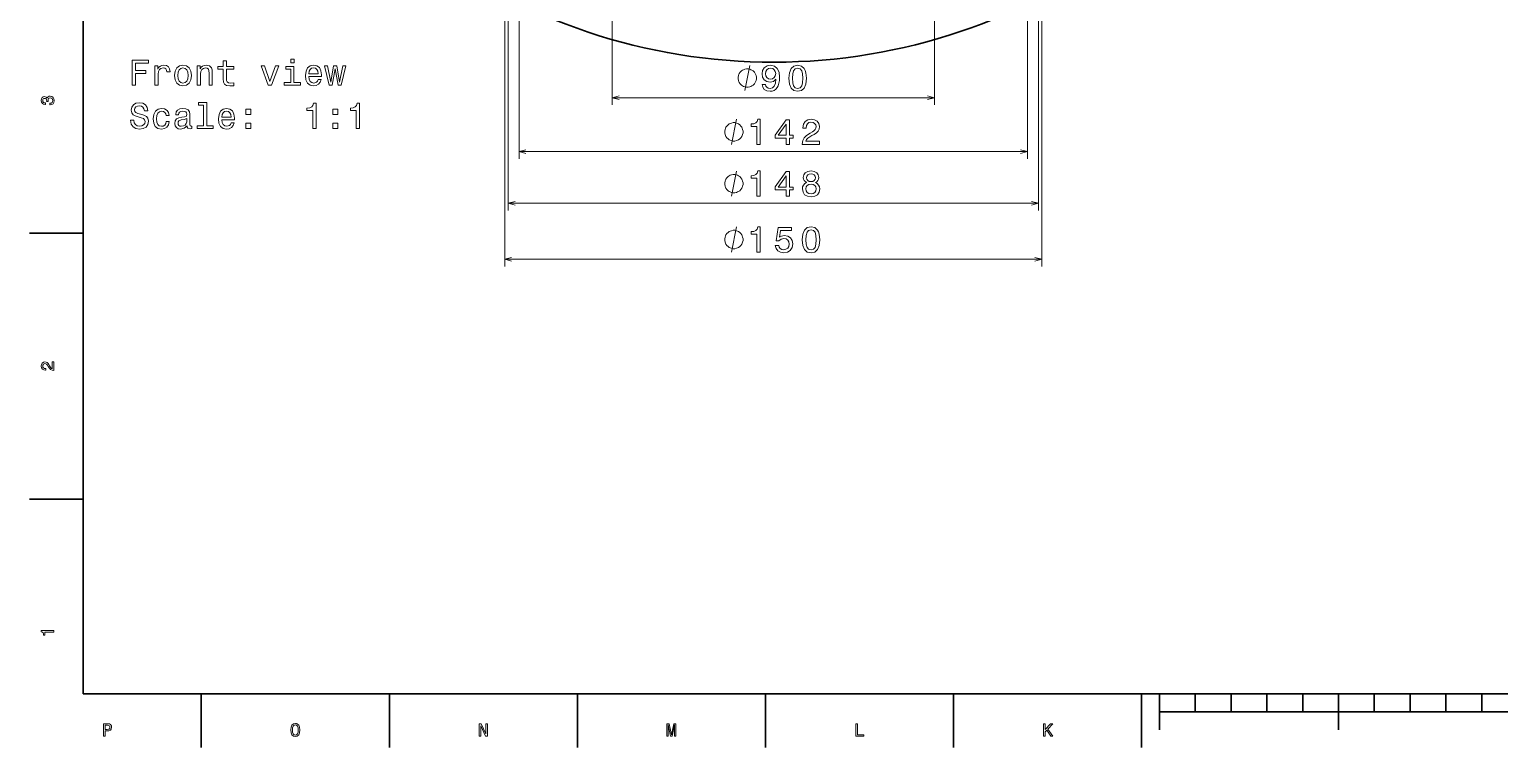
# Model space of a CAD drawing. Extents: x 0 to 841, y 0 to 594.
# Drawn here: x 5 to 415.5, y 5 to 205.5 of the extents above; entities that cross this region are included whole.
import ezdxf

# ---------------------------------------------------------------- set-up
doc = ezdxf.new("R2010")
doc.units = 0

msp = doc.modelspace()

# ---------------------------------------------------------------- linework, layer by layer
at = {"color": 7, "lineweight": 35}
for p, q in [((20, 574), (20, 20)), ((20, 20), (821, 20)), ((320.5, 15), (520.5, 15))]:
    msp.add_line(p, q, dxfattribs=at)
at = {"color": 7, "lineweight": 13}
for p, q in [((137.7, 357.65), (137.7, 139.34)), ((138.7, 357.65), (138.7, 154.95)), ((141.7, 357.65), (141.7, 169.4)), ((167.7, 357.65), (167.7, 184.43)), ((257.7, 357.65), (257.7, 184.43)), ((283.7, 357.65), (283.7, 169.4)), ((286.7, 357.65), (286.7, 154.95)), ((287.7, 357.65), (287.7, 139.34)), ((167.7, 186.43), (257.7, 186.43)), ((141.7, 171.4), (283.7, 171.4)), ((138.7, 156.95), (286.7, 156.95)), ((137.7, 141.34), (287.7, 141.34))]:
    msp.add_line(p, q, dxfattribs=at)
at = {"color": 7, "lineweight": 35, "ltscale": 0.375}
for p, q in [((20, 148.6), (5, 148.6)), ((20, 74.4), (5, 74.4)), ((53, 20), (53, 5)), ((105.5, 20), (105.5, 5)), ((158, 20), (158, 5)), ((210.5, 20), (210.5, 5)), ((263, 20), (263, 5)), ((315.5, 20), (315.5, 5))]:
    msp.add_line(p, q, dxfattribs=at)
at = {"color": 7, "lineweight": 35, "ltscale": 0.25}
for p, q in [((320.5, 20), (320.5, 10)), ((370.5, 20), (370.5, 10))]:
    msp.add_line(p, q, dxfattribs=at)
at = {"color": 7, "lineweight": 35, "ltscale": 0.125}
for p, q in [((330.5, 20), (330.5, 15)), ((340.5, 20), (340.5, 15)), ((350.5, 20), (350.5, 15)), ((360.5, 20), (360.5, 15)), ((380.5, 20), (380.5, 15)), ((390.5, 20), (390.5, 15)), ((400.5, 20), (400.5, 15)), ((410.5, 20), (410.5, 15))]:
    msp.add_line(p, q, dxfattribs=at)
at = {"color": 7, "lineweight": 13}
for points in [[(78.89, 197.18), (77.95, 197.18), (77.95, 196.17), (78.89, 196.17)], [(33.66, 189.93), (34.6, 189.93), (34.6, 193.15), (37.55, 193.15), (37.55, 193.99), (34.6, 193.99), (34.6, 196.09), (38.22, 196.09), (38.22, 196.93), (33.66, 196.93)], [(40.05, 189.93), (40.94, 189.93), (40.94, 193.03), (41.03, 193.78), (41.3, 194.31), (41.74, 194.63), (42.34, 194.74), (42.78, 194.67), (43.12, 194.47), (43.32, 194.13), (43.39, 193.67), (44.29, 193.67), (44.16, 194.48), (43.83, 195.07), (43.28, 195.42), (42.52, 195.54), (42.01, 195.46), (41.56, 195.26), (41.17, 194.92), (40.86, 194.45), (40.86, 195.35), (40.05, 195.35)], [(45.53, 192.64), (45.69, 191.41), (46.15, 190.5), (46.89, 189.93), (47.88, 189.74), (48.85, 189.93), (49.59, 190.49), (50.05, 191.4), (50.23, 192.64), (50.05, 193.87), (49.59, 194.79), (48.85, 195.34), (47.88, 195.54), (46.89, 195.34), (46.15, 194.78), (45.69, 193.87)], [(46.43, 192.65), (46.52, 193.55), (46.81, 194.21), (47.26, 194.61), (47.88, 194.75), (48.48, 194.61), (48.94, 194.22), (49.22, 193.55), (49.32, 192.65), (49.22, 191.73), (48.94, 191.06), (48.48, 190.66), (47.88, 190.53), (47.26, 190.66), (46.81, 191.06), (46.52, 191.73)], [(51.86, 189.93), (52.75, 189.93), (52.75, 193.06), (52.84, 193.78), (53.13, 194.3), (53.59, 194.62), (54.19, 194.74), (54.67, 194.64), (54.98, 194.37), (55.13, 193.92), (55.18, 193.31), (55.18, 189.93), (56.07, 189.93), (56.07, 193.49), (56.03, 194.21), (55.84, 194.81), (55.25, 195.35), (54.32, 195.54), (53.81, 195.47), (53.37, 195.28), (53, 194.96), (52.71, 194.52), (52.71, 195.35), (51.86, 195.35)], [(59.12, 194.41), (59.12, 191.7), (59.18, 190.82), (59.47, 190.22), (60.03, 189.86), (60.99, 189.74), (62.04, 189.79), (62.04, 190.56), (61.27, 190.5), (60.58, 190.58), (60.2, 190.83), (60.04, 191.25), (60.01, 191.85), (60.01, 194.41), (62.04, 194.41), (62.04, 195.17), (60.01, 195.17), (60.01, 196.75), (59.12, 196.75), (59.12, 195.17), (57.59, 195.17), (57.59, 194.41)], [(71.7, 189.93), (72.64, 189.93), (74.62, 195.35), (73.7, 195.35), (72.17, 190.98), (70.62, 195.35), (69.69, 195.35)], [(78.86, 190.68), (78.86, 195.17), (76.58, 195.17), (76.58, 194.41), (77.97, 194.41), (77.97, 190.68), (76.16, 190.68), (76.16, 189.93), (80.7, 189.93), (80.7, 190.68)], [(83, 192.38), (86.55, 192.38), (86.56, 192.8), (86.4, 193.96), (85.95, 194.83), (85.25, 195.35), (84.31, 195.54), (83.39, 195.34), (82.68, 194.78), (82.23, 193.86), (82.07, 192.65), (82.22, 191.41), (82.67, 190.5), (83.37, 189.93), (84.28, 189.74), (85.06, 189.87), (85.71, 190.22), (86.18, 190.76), (86.46, 191.49), (85.58, 191.49), (85.4, 191.08), (85.14, 190.78), (84.39, 190.54), (83.81, 190.65), (83.38, 191), (83.1, 191.58), (83, 192.35)], [(83, 193.13), (83.11, 193.83), (83.38, 194.34), (83.79, 194.65), (84.34, 194.77), (84.87, 194.65), (85.29, 194.34), (85.54, 193.83), (85.63, 193.13)], [(89.57, 189.93), (90.38, 194.53), (91.19, 189.93), (92.03, 189.93), (93.37, 195.35), (92.51, 195.35), (91.61, 190.75), (90.81, 195.35), (89.94, 195.35), (89.14, 190.75), (88.24, 195.35), (87.39, 195.35), (88.73, 189.93)], [(207.99, 191.93), (207.99, 192.16), (207.87, 192.63), (207.76, 192.98), (207.64, 193.21), (207.41, 193.56), (207.06, 193.91), (206.71, 194.15), (206.47, 194.26), (206.12, 194.38), (205.66, 194.5), (205.42, 194.5), (205.19, 194.5), (204.72, 194.38), (204.37, 194.26), (204.14, 194.15), (203.79, 193.91), (203.44, 193.56), (203.21, 193.21), (203.09, 192.98), (202.97, 192.63), (202.86, 192.16), (202.86, 191.93), (202.86, 191.7), (202.97, 191.23), (203.09, 190.88), (203.21, 190.65), (203.44, 190.3), (203.79, 189.95), (204.14, 189.71), (204.37, 189.6), (204.72, 189.48), (205.19, 189.36), (205.42, 189.36), (205.66, 189.36), (206.12, 189.48), (206.47, 189.6), (206.71, 189.71), (207.06, 189.95), (207.41, 190.3), (207.64, 190.65), (207.76, 190.88), (207.87, 191.23), (207.99, 191.7)], [(209.61, 190.16), (209.76, 189.37), (210.19, 188.75), (210.88, 188.37), (211.78, 188.23), (212.38, 188.3), (212.91, 188.48), (213.37, 188.79), (213.75, 189.24), (214.05, 189.79), (214.28, 190.48), (214.41, 191.26), (214.46, 192.17), (214.29, 193.59), (213.79, 194.63), (213.01, 195.26), (211.93, 195.48), (210.94, 195.3), (210.19, 194.81), (209.71, 194.07), (209.55, 193.13), (209.71, 192.16), (210.18, 191.42), (210.89, 190.96), (211.78, 190.81), (212.73, 191), (213.45, 191.59), (213.29, 190.47), (212.96, 189.67), (212.47, 189.2), (211.79, 189.04), (211.27, 189.11), (210.89, 189.34), (210.63, 189.69), (210.53, 190.16)], [(210.52, 193.14), (210.62, 193.76), (210.91, 194.26), (211.35, 194.57), (211.93, 194.68), (212.52, 194.57), (212.97, 194.26), (213.26, 193.77), (213.37, 193.15), (213.26, 192.51), (212.97, 192.04), (212.51, 191.75), (211.9, 191.65), (211.34, 191.75), (210.91, 192.04), (210.62, 192.5)], [(217.07, 191.85), (217.22, 190.26), (217.69, 189.13), (218.45, 188.45), (219.5, 188.23), (220.54, 188.45), (221.29, 189.13), (221.76, 190.26), (221.92, 191.85), (221.76, 193.42), (221.57, 194.05), (221.29, 194.56), (220.54, 195.25), (219.5, 195.48), (218.45, 195.25), (217.69, 194.55), (217.22, 193.42)], [(218.04, 191.85), (218.12, 193.07), (218.37, 193.95), (218.82, 194.46), (219.5, 194.64), (220.16, 194.46), (220.62, 193.95), (220.87, 193.07), (220.95, 191.85), (220.87, 190.62), (220.62, 189.74), (220.16, 189.23), (219.5, 189.05), (218.82, 189.23), (218.37, 189.74), (218.12, 190.62)], [(10.73, 184.43), (10.77, 184.43), (11.25, 184.51), (11.62, 184.75), (11.85, 185.12), (11.93, 185.61), (11.85, 186.14), (11.63, 186.53), (11.27, 186.78), (10.82, 186.88), (10.52, 186.83), (10.28, 186.72), (10.09, 186.54), (9.96, 186.3), (9.68, 186.63), (9.25, 186.74), (8.86, 186.67), (8.56, 186.45), (8.37, 186.1), (8.31, 185.61), (8.39, 185.16), (8.61, 184.81), (8.96, 184.59), (9.43, 184.51), (9.47, 184.51), (9.47, 184.96), (9.15, 185), (8.91, 185.13), (8.77, 185.34), (8.72, 185.64), (8.76, 185.9), (8.87, 186.09), (9.04, 186.21), (9.27, 186.25), (9.52, 186.21), (9.68, 186.09), (9.79, 185.88), (9.82, 185.59), (9.81, 185.39), (10.21, 185.39), (10.2, 185.64), (10.24, 185.96), (10.37, 186.19), (10.56, 186.34), (10.82, 186.39), (11.11, 186.33), (11.33, 186.18), (11.47, 185.95), (11.51, 185.64), (11.46, 185.33), (11.31, 185.09), (11.07, 184.95), (10.73, 184.89)], [(34.14, 180.15), (33.22, 180.15), (33.42, 179.08), (33.93, 178.29), (34.7, 177.82), (35.75, 177.65), (36.79, 177.81), (37.57, 178.25), (38.06, 178.95), (38.24, 179.87), (38.09, 180.69), (37.67, 181.23), (36.98, 181.58), (36.06, 181.84), (35.28, 182.04), (34.76, 182.26), (34.47, 182.58), (34.38, 183.08), (34.47, 183.54), (34.73, 183.88), (35.14, 184.11), (35.69, 184.19), (36.26, 184.09), (36.7, 183.82), (36.99, 183.37), (37.13, 182.75), (38.05, 182.75), (38.05, 182.77), (37.89, 183.72), (37.42, 184.43), (36.67, 184.87), (35.66, 185.02), (34.75, 184.87), (34.05, 184.45), (33.59, 183.79), (33.43, 182.94), (33.56, 182.19), (33.95, 181.67), (34.55, 181.33), (35.38, 181.07), (36.2, 180.84), (36.81, 180.61), (37.18, 180.29), (37.32, 179.77), (37.19, 179.23), (36.88, 178.83), (36.41, 178.58), (35.79, 178.5), (35.11, 178.61), (34.58, 178.93), (34.25, 179.45)], [(53.63, 184.34), (53.63, 178.59), (51.8, 178.59), (51.8, 177.84), (56.33, 177.84), (56.33, 178.59), (54.51, 178.59), (54.51, 185.08), (52.23, 185.08), (52.23, 184.34)], [(84.13, 177.84), (85.04, 177.84), (85.04, 184.89), (84.36, 184.89), (84.18, 184.28), (83.81, 183.86), (83.26, 183.62), (82.49, 183.54), (82.49, 182.82), (84.13, 182.82)], [(96.27, 177.84), (97.19, 177.84), (97.19, 184.89), (96.5, 184.89), (96.32, 184.28), (95.96, 183.86), (95.4, 183.62), (94.64, 183.54), (94.64, 182.82), (96.27, 182.82)], [(43.17, 181.46), (44.04, 181.46), (43.86, 182.27), (43.43, 182.9), (42.75, 183.3), (41.87, 183.45), (40.91, 183.25), (40.17, 182.68), (39.71, 181.76), (39.54, 180.53), (39.7, 179.31), (40.15, 178.4), (40.87, 177.84), (41.84, 177.65), (42.71, 177.8), (43.39, 178.22), (43.85, 178.89), (44.05, 179.78), (43.21, 179.78), (43.05, 179.21), (42.77, 178.79), (42.37, 178.53), (41.87, 178.45), (41.26, 178.58), (40.82, 178.98), (40.54, 179.64), (40.45, 180.56), (40.54, 181.47), (40.83, 182.13), (41.28, 182.53), (41.87, 182.67), (42.4, 182.58), (42.79, 182.35), (43.05, 181.97)], [(49.01, 178.55), (49.01, 178.52), (49.06, 178.17), (49.21, 177.93), (49.84, 177.74), (50.34, 177.82), (50.34, 178.51), (50.13, 178.48), (49.84, 178.61), (49.79, 179.01), (49.79, 181.81), (49.67, 182.53), (49.32, 183.03), (48.7, 183.34), (47.84, 183.45), (46.99, 183.33), (46.36, 182.98), (45.97, 182.45), (45.84, 181.74), (45.84, 181.68), (46.64, 181.68), (46.71, 182.11), (46.93, 182.41), (47.29, 182.59), (47.81, 182.66), (48.3, 182.61), (48.65, 182.46), (48.86, 182.2), (48.94, 181.83), (48.89, 181.41), (48.73, 181.2), (48.33, 181.1), (47.57, 181.02), (46.71, 180.84), (46.09, 180.51), (45.73, 180.01), (45.62, 179.26), (45.72, 178.6), (46.03, 178.1), (46.53, 177.79), (47.23, 177.68), (48.17, 177.89)], [(58.71, 180.29), (62.26, 180.29), (62.27, 180.7), (62.11, 181.86), (61.66, 182.73), (60.96, 183.26), (60.02, 183.45), (59.1, 183.25), (58.4, 182.68), (57.94, 181.76), (57.78, 180.55), (57.93, 179.31), (58.39, 178.4), (59.08, 177.84), (59.99, 177.65), (60.78, 177.78), (61.42, 178.12), (61.9, 178.67), (62.17, 179.39), (61.29, 179.39), (61.11, 178.99), (60.85, 178.69), (60.1, 178.45), (59.53, 178.56), (59.09, 178.91), (58.81, 179.48), (58.71, 180.26)], [(58.71, 181.04), (58.82, 181.73), (59.09, 182.25), (59.51, 182.56), (60.05, 182.67), (60.59, 182.56), (61, 182.25), (61.25, 181.73), (61.34, 181.04)], [(65.4, 181.75), (66.79, 181.75), (66.79, 183.26), (65.4, 183.26)], [(89.68, 181.75), (91.08, 181.75), (91.08, 183.26), (89.68, 183.26)], [(48.91, 179.74), (48.78, 179.21), (48.46, 178.81), (47.98, 178.55), (47.38, 178.46), (47, 178.51), (46.73, 178.67), (46.55, 178.95), (46.5, 179.34), (46.54, 179.7), (46.71, 179.95), (47.35, 180.23), (48.17, 180.35), (48.91, 180.59)], [(65.4, 177.84), (66.79, 177.84), (66.79, 179.34), (65.4, 179.34)], [(89.68, 177.84), (91.08, 177.84), (91.08, 179.34), (89.68, 179.34)], [(204.25, 176.9), (204.25, 177.13), (204.14, 177.6), (204.02, 177.95), (203.9, 178.18), (203.67, 178.53), (203.32, 178.88), (202.97, 179.12), (202.74, 179.23), (202.39, 179.35), (201.92, 179.47), (201.69, 179.47), (201.45, 179.47), (200.99, 179.35), (200.64, 179.23), (200.4, 179.12), (200.05, 178.88), (199.7, 178.53), (199.47, 178.18), (199.35, 177.95), (199.24, 177.6), (199.12, 177.13), (199.12, 176.9), (199.12, 176.67), (199.24, 176.2), (199.35, 175.85), (199.47, 175.62), (199.7, 175.27), (200.05, 174.92), (200.4, 174.68), (200.64, 174.57), (200.99, 174.45), (201.45, 174.33), (201.69, 174.33), (201.92, 174.33), (202.39, 174.45), (202.74, 174.57), (202.97, 174.68), (203.32, 174.92), (203.67, 175.27), (203.9, 175.62), (204.02, 175.85), (204.14, 176.2), (204.25, 176.67)], [(208.11, 173.4), (209.03, 173.4), (209.03, 180.45), (208.34, 180.45), (208.16, 179.83), (207.8, 179.42), (207.24, 179.18), (206.48, 179.1), (206.48, 178.38), (208.11, 178.38)], [(216.32, 173.4), (217.23, 173.4), (217.23, 175.13), (218.22, 175.13), (218.22, 175.94), (217.23, 175.94), (217.23, 180.25), (216.31, 180.25), (213.24, 176.02), (213.24, 175.13), (216.32, 175.13)], [(214.09, 175.94), (216.32, 179.08), (216.32, 175.94)], [(220.77, 173.4), (225.58, 173.4), (225.58, 174.27), (221.78, 174.27), (221.99, 174.74), (222.36, 175.13), (223.48, 175.85), (224.07, 176.15), (224.74, 176.59), (225.21, 177.09), (225.48, 177.69), (225.58, 178.36), (225.41, 179.21), (224.94, 179.88), (224.21, 180.3), (223.28, 180.45), (222.31, 180.28), (221.57, 179.8), (221.1, 179.05), (220.94, 178.05), (220.94, 177.91), (221.85, 177.91), (221.85, 177.99), (221.94, 178.67), (222.22, 179.18), (222.65, 179.5), (223.22, 179.61), (223.81, 179.51), (224.24, 179.26), (224.53, 178.87), (224.63, 178.37), (224.56, 177.91), (224.36, 177.52), (224.04, 177.17), (223.6, 176.87), (223, 176.55), (222.01, 175.92), (221.32, 175.26), (220.9, 174.45), (220.77, 173.43)], [(204.25, 162.45), (204.25, 162.68), (204.14, 163.15), (204.02, 163.5), (203.9, 163.73), (203.67, 164.08), (203.32, 164.43), (202.97, 164.67), (202.74, 164.78), (202.39, 164.9), (201.92, 165.02), (201.69, 165.02), (201.45, 165.02), (200.99, 164.9), (200.64, 164.78), (200.4, 164.67), (200.05, 164.43), (199.7, 164.08), (199.47, 163.73), (199.35, 163.5), (199.24, 163.15), (199.12, 162.68), (199.12, 162.45), (199.12, 162.22), (199.24, 161.75), (199.35, 161.4), (199.47, 161.17), (199.7, 160.82), (200.05, 160.47), (200.4, 160.23), (200.64, 160.12), (200.99, 160), (201.45, 159.88), (201.69, 159.88), (201.92, 159.88), (202.39, 160), (202.74, 160.12), (202.97, 160.23), (203.32, 160.47), (203.67, 160.82), (203.9, 161.17), (204.02, 161.4), (204.14, 161.75), (204.25, 162.22)], [(208.11, 158.95), (209.03, 158.95), (209.03, 166), (208.34, 166), (208.16, 165.38), (207.8, 164.97), (207.24, 164.73), (206.48, 164.65), (206.48, 163.93), (208.11, 163.93)], [(216.32, 158.95), (217.23, 158.95), (217.23, 160.68), (218.22, 160.68), (218.22, 161.49), (217.23, 161.49), (217.23, 165.8), (216.31, 165.8), (213.24, 161.57), (213.24, 160.68), (216.32, 160.68)], [(214.09, 161.49), (216.32, 164.63), (216.32, 161.49)], [(221.98, 162.72), (221.47, 162.44), (221.12, 162.05), (220.89, 161.55), (220.82, 160.96), (220.99, 160.06), (221.45, 159.36), (222.21, 158.92), (223.23, 158.75), (224.25, 158.92), (225.01, 159.36), (225.47, 160.06), (225.65, 160.96), (225.56, 161.55), (225.35, 162.05), (224.99, 162.44), (224.49, 162.72), (224.89, 162.96), (225.17, 163.3), (225.34, 163.7), (225.4, 164.19), (225.24, 164.91), (224.82, 165.48), (224.13, 165.86), (223.23, 166), (222.33, 165.86), (221.64, 165.48), (221.21, 164.91), (221.06, 164.19), (221.11, 163.7), (221.28, 163.3)], [(222.01, 164.11), (222.1, 164.56), (222.34, 164.9), (222.72, 165.11), (223.23, 165.19), (223.74, 165.11), (224.12, 164.9), (224.36, 164.56), (224.46, 164.11), (224.36, 163.66), (224.12, 163.31), (223.74, 163.07), (223.23, 163), (222.72, 163.08), (222.34, 163.31), (222.1, 163.66)], [(221.79, 160.98), (221.88, 161.51), (222.18, 161.91), (222.63, 162.18), (223.23, 162.27), (223.83, 162.18), (224.28, 161.91), (224.58, 161.51), (224.68, 160.98), (224.58, 160.4), (224.28, 159.97), (223.83, 159.69), (223.23, 159.59), (222.63, 159.69), (222.18, 159.97), (221.88, 160.4)], [(204.25, 146.84), (204.25, 147.08), (204.14, 147.54), (204.02, 147.89), (203.9, 148.13), (203.67, 148.48), (203.32, 148.83), (202.97, 149.06), (202.74, 149.18), (202.39, 149.29), (201.92, 149.41), (201.69, 149.41), (201.45, 149.41), (200.99, 149.29), (200.64, 149.18), (200.4, 149.06), (200.05, 148.83), (199.7, 148.48), (199.47, 148.13), (199.35, 147.89), (199.24, 147.54), (199.12, 147.08), (199.12, 146.84), (199.12, 146.61), (199.24, 146.14), (199.35, 145.79), (199.47, 145.56), (199.7, 145.21), (200.05, 144.86), (200.4, 144.63), (200.64, 144.51), (200.99, 144.39), (201.45, 144.28), (201.69, 144.28), (201.92, 144.28), (202.39, 144.39), (202.74, 144.51), (202.97, 144.63), (203.32, 144.86), (203.67, 145.21), (203.9, 145.56), (204.02, 145.79), (204.14, 146.14), (204.25, 146.61)], [(208.11, 143.34), (209.03, 143.34), (209.03, 150.39), (208.34, 150.39), (208.16, 149.78), (207.8, 149.36), (207.24, 149.12), (206.48, 149.04), (206.48, 148.32), (208.11, 148.32)], [(213.26, 145.17), (213.48, 144.34), (213.98, 143.7), (214.7, 143.29), (215.63, 143.14), (216.65, 143.32), (217.45, 143.82), (217.95, 144.6), (218.14, 145.61), (217.97, 146.55), (217.49, 147.29), (216.73, 147.76), (215.75, 147.93), (215, 147.81), (214.41, 147.48), (214.69, 149.36), (217.76, 149.36), (217.76, 150.19), (214.02, 150.19), (213.46, 146.48), (214.27, 146.48), (214.85, 146.95), (215.6, 147.12), (216.25, 147.01), (216.74, 146.69), (217.05, 146.2), (217.16, 145.56), (217.05, 144.93), (216.73, 144.43), (216.24, 144.12), (215.6, 144.01), (215.07, 144.08), (214.65, 144.31), (214.35, 144.67), (214.2, 145.17)], [(220.8, 146.76), (220.96, 145.18), (221.43, 144.05), (222.19, 143.36), (223.23, 143.14), (224.27, 143.36), (225.03, 144.05), (225.49, 145.18), (225.66, 146.76), (225.49, 148.33), (225.3, 148.96), (225.03, 149.47), (224.27, 150.16), (223.23, 150.39), (222.19, 150.16), (221.43, 149.46), (220.96, 148.33)], [(221.77, 146.76), (221.85, 147.98), (222.11, 148.86), (222.56, 149.37), (223.23, 149.56), (223.9, 149.37), (224.35, 148.86), (224.61, 147.98), (224.69, 146.76), (224.61, 145.53), (224.35, 144.65), (223.9, 144.14), (223.23, 143.97), (222.56, 144.14), (222.11, 144.65), (221.85, 145.53)], [(11.83, 110.27), (11.83, 112.68), (11.4, 112.68), (11.4, 110.77), (11.16, 110.88), (10.97, 111.06), (10.61, 111.62), (10.46, 111.92), (10.24, 112.25), (9.99, 112.49), (9.69, 112.62), (9.35, 112.68), (8.93, 112.59), (8.6, 112.35), (8.38, 111.99), (8.31, 111.52), (8.39, 111.04), (8.63, 110.67), (9.01, 110.43), (9.51, 110.35), (9.58, 110.35), (9.58, 110.81), (9.54, 110.81), (9.2, 110.85), (8.94, 110.99), (8.78, 111.21), (8.73, 111.49), (8.78, 111.79), (8.9, 112), (9.1, 112.15), (9.35, 112.2), (9.58, 112.16), (9.78, 112.06), (9.95, 111.9), (10.1, 111.68), (10.26, 111.38), (10.57, 110.89), (10.91, 110.54), (11.31, 110.34), (11.82, 110.27)], [(11.83, 37.21), (11.83, 37.67), (8.31, 37.67), (8.31, 37.33), (8.62, 37.23), (8.82, 37.05), (8.94, 36.78), (8.98, 36.39), (9.34, 36.39), (9.34, 37.21)], [(25.69, 8.17), (26.15, 8.17), (26.15, 9.64), (26.66, 9.64), (27.18, 9.67), (27.6, 9.85), (27.86, 10.19), (27.96, 10.66), (27.88, 11.09), (27.68, 11.41), (27.35, 11.6), (26.9, 11.67), (25.69, 11.67)], [(26.77, 11.24), (27.07, 11.21), (27.29, 11.11), (27.43, 10.94), (27.47, 10.66), (27.42, 10.37), (27.28, 10.19), (27.05, 10.1), (26.73, 10.07), (26.15, 10.07), (26.15, 11.24)], [(77.95, 9.92), (78.04, 9.13), (78.31, 8.55), (78.72, 8.19), (79.25, 8.07), (79.78, 8.19), (80.19, 8.55), (80.45, 9.13), (80.55, 9.92), (80.45, 10.7), (80.34, 11.02), (80.19, 11.28), (79.78, 11.64), (79.53, 11.73), (79.25, 11.76), (78.71, 11.64), (78.3, 11.28), (78.04, 10.7)], [(78.44, 9.92), (78.49, 10.53), (78.66, 10.98), (78.92, 11.25), (79.25, 11.34), (79.58, 11.25), (79.84, 10.97), (80, 10.52), (80.06, 9.92), (80, 9.31), (79.84, 8.86), (79.58, 8.59), (79.25, 8.49), (78.92, 8.59), (78.66, 8.86), (78.49, 9.3)], [(130.6, 8.17), (131.02, 8.17), (131.02, 11.04), (132.36, 8.17), (132.9, 8.17), (132.9, 11.67), (132.48, 11.67), (132.48, 8.8), (131.15, 11.67), (130.6, 11.67)], [(182.99, 8.17), (183.38, 8.17), (183.38, 11.34), (184.03, 8.17), (184.47, 8.17), (185.12, 11.34), (185.12, 8.17), (185.51, 8.17), (185.51, 11.67), (184.9, 11.67), (184.25, 8.58), (183.61, 11.67), (182.99, 11.67)], [(235.73, 8.17), (237.98, 8.17), (237.98, 8.59), (236.19, 8.59), (236.19, 11.67), (235.73, 11.67)], [(288.16, 8.17), (288.62, 8.17), (288.62, 9.41), (289.03, 9.86), (290.21, 8.17), (290.77, 8.17), (289.36, 10.19), (290.73, 11.67), (290.12, 11.67), (288.62, 10.05), (288.62, 11.67), (288.16, 11.67)]]:
    msp.add_lwpolyline(points, close=True, dxfattribs=at)
for points in [[(204.72, 188.43), (206.12, 195.43)], [(169.63, 186.95), (167.7, 186.43), (169.63, 185.91)], [(255.76, 185.91), (257.7, 186.43), (255.76, 186.95)], [(200.99, 173.4), (202.39, 180.4)], [(143.63, 171.92), (141.7, 171.4), (143.63, 170.88)], [(281.76, 170.88), (283.7, 171.4), (281.76, 171.92)], [(200.99, 158.95), (202.39, 165.95)], [(140.63, 157.47), (138.7, 156.95), (140.63, 156.43)], [(284.76, 156.43), (286.7, 156.95), (284.76, 157.47)], [(200.99, 143.34), (202.39, 150.34)], [(139.63, 141.86), (137.7, 141.34), (139.63, 140.82)], [(285.76, 140.82), (287.7, 141.34), (285.76, 141.86)]]:
    msp.add_lwpolyline(points, dxfattribs=at)
at = {"color": 7, "lineweight": 35}
msp.add_arc((212.7, 359.65), 163.3, 123.4557, 56.7202, dxfattribs=at)

doc.saveas('drawing.dxf')
